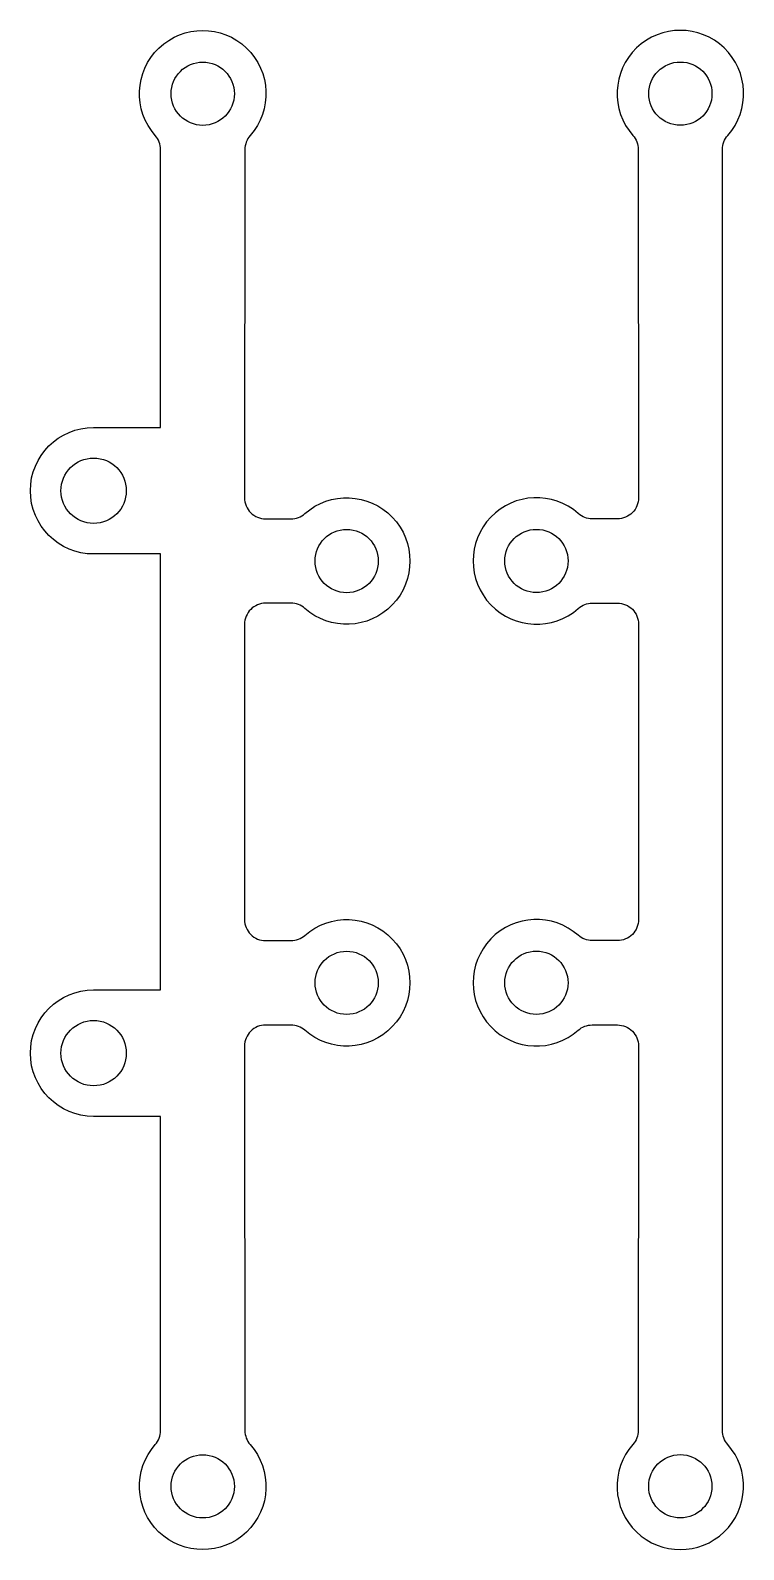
# Model space of a CAD drawing. Header units: inches. Extents: x 0 to 33.8, y 0 to 72.
import ezdxf

# ---------------------------------------------------------------- set-up
doc = ezdxf.new("R2010")
doc.units = ezdxf.units.IN
doc.header["$MEASUREMENT"] = 0
doc.layers.add('部品', color=2, linetype='Continuous')

msp = doc.modelspace()

# ---------------------------------------------------------------- linework, layer by layer
at = {"layer": '部品'}
for points in [[(6.175, 20.54), (3, 20.54, -1), (3, 26.54), (6.175, 26.54), (6.175, 47.21), (3, 47.21, -1), (3, 53.21), (6.175, 53.21), (6.175, 66.391, 0.182676), (5.925, 67.053, -2.21525), (10.425, 67.053, 0.182676), (10.175, 66.391), (10.158, 49.876, 0.414214), (11.158, 48.876), (12.356, 48.876, 0.182676), (13.017, 49.126, -2.21525), (13.017, 44.626, 0.182676), (12.356, 44.876), (11.158, 44.876, 0.414214), (10.158, 43.876), (10.158, 29.874, 0.414214), (11.158, 28.874), (12.356, 28.874, 0.182676), (13.017, 29.124, -2.21525), (13.017, 24.624, 0.182676), (12.356, 24.874), (11.158, 24.874, 0.414214), (10.158, 23.874), (10.175, 5.643, 0.182676), (10.425, 4.982, -2.21525), (5.925, 4.982, 0.182676), (6.175, 5.643)], [(28.843, 23.877), (28.825, 5.646, -0.182676), (28.575, 4.984, 2.21525), (33.075, 4.984, -0.182676), (32.825, 5.646), (32.828, 66.394, -0.182676), (33.078, 67.056, 2.21525), (28.578, 67.056, -0.182676), (28.828, 66.394), (28.845, 49.879, -0.414214), (27.845, 48.879), (26.647, 48.879, -0.182676), (25.985, 49.129, 2.21525), (25.985, 44.629, -0.182676), (26.647, 44.879), (27.844, 44.879, -0.414214), (28.844, 43.879), (28.844, 29.877, -0.414214), (27.844, 28.877), (26.646, 28.877, -0.182676), (25.984, 29.127, 2.21525), (25.984, 24.627, -0.182676), (26.646, 24.877), (27.844, 24.877, -0.414214)]]:
    msp.add_lwpolyline(points, format="xyb", close=True, dxfattribs=at)
for centre, radius in [((8.175, 69.037), 1.5), ((30.828, 69.04), 1.5), ((3, 50.21), 1.55), ((15.001, 46.876), 1.5), ((24.001, 46.879), 1.5), ((15.001, 26.874), 1.5), ((24, 26.877), 1.5), ((3, 23.54), 1.55), ((8.175, 2.997), 1.5), ((30.825, 3), 1.5)]:
    msp.add_circle(centre, radius, dxfattribs=at)

doc.saveas('drawing.dxf')
